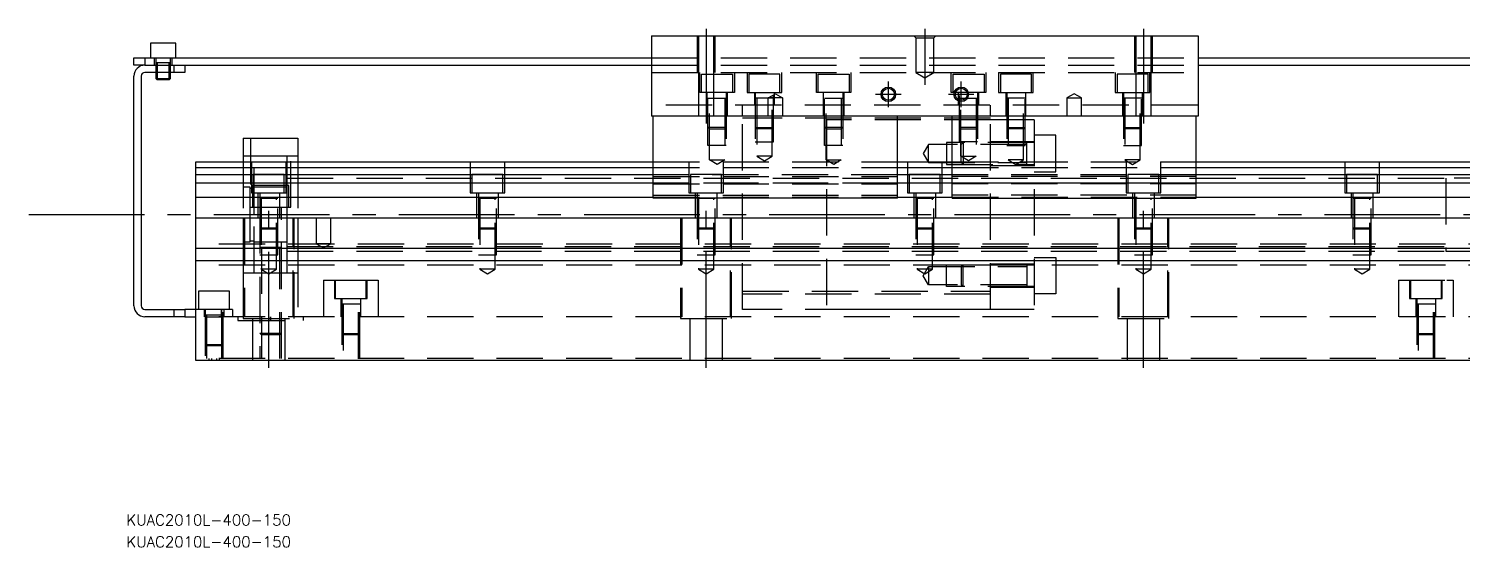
# Model space of a CAD drawing. Extents: x -29 to 639, y -301 to 112.
# Drawn here: x -28.9 to 364.5, y -300.8 to -158.5 of the extents above; entities that cross this region are included whole.
import ezdxf

# ---------------------------------------------------------------- set-up
doc = ezdxf.new("R2010")
doc.units = 0
doc.linetypes.add('CENTER', pattern=[50.8, 31.75, -6.35, 6.35, -6.35])
doc.linetypes.add('DASHED', pattern=[19.05, 12.7, -6.35])
doc.layers.get('0').update_dxf_attribs({"linetype": 'CONTINUOUS'})
doc.layers.add('CENTER', color=1, linetype='CENTER')
doc.styles.get("Standard").update_dxf_attribs({"font": 'txt.shx', "height": 3, "bigfont": 'bigfont.shx'})

# ---------------------------------------------------------------- blocks, each defined once
blk = doc.blocks.new('*U2')
at = {"color": 7, "linetype": 'CONTINUOUS'}
blk.add_text('KUAC2010L-400-150', height=3, dxfattribs=at).set_placement((-2.06, -300.75))
blk = doc.blocks.new('*U3')
at = {"color": 7, "linetype": 'CONTINUOUS'}
blk.add_text('KUAC2010L-400-150', height=3, dxfattribs=at).set_placement((-2.06, -294.75))

msp = doc.modelspace()

# ---------------------------------------------------------------- linework, layer by layer
at = {"color": 7, "linetype": 'CONTINUOUS'}
for p, q in [((142, -160.49), (142, -182.49)), ((142, -160.49), (292, -160.49)), ((292, -160.49), (292, -182.49)), ((11.5, -162.49), (4.5, -162.49)), ((4.5, -162.49), (4.5, -166.49)), ((11.5, -166.49), (11.5, -162.49)), ((0, -168.49), (0, -166.49)), ((0, -166.49), (3, -166.49)), ((3, -168.49), (0, -168.49)), ((3, -166.49), (3, -168.49)), ((3, -166.49), (142, -166.49)), ((3, -168.49), (11, -168.49)), ((3, -168.49), (11, -168.49)), ((11, -168.49), (142, -168.49)), ((11, -170.49), (11, -168.49)), ((14, -168.49), (14, -170.49)), ((292, -166.49), (431, -166.49)), ((292, -168.49), (423, -168.49)), ((0, -234.49), (0, -171.49)), ((2, -171.49), (2, -234.49)), ((11, -170.49), (3, -170.49)), ((6, -170.49002), (6, -172.14)), ((6, -172.14), (10, -172.14)), ((6, -172.14), (6.35, -172.49)), ((6.35, -170.49002), (6.35, -172.49)), ((9.65, -172.49), (6.35, -172.49)), ((9.65, -172.49), (9.65, -170.49002)), ((9.65, -172.49), (10, -172.14)), ((10, -172.14), (10, -170.49002)), ((14, -170.49), (11, -170.49)), ((292, -182.49), (142, -182.49)), ((142.5, -204.99), (142.5, -182.49)), ((209.5, -204.99), (209.5, -182.49)), ((224.5, -204.99), (224.5, -182.49)), ((291.5, -204.99), (291.5, -182.49)), ((30, -188.49), (45, -188.49)), ((30, -188.49), (30, -194.99)), ((45, -188.49), (45, -194.99)), ((17, -194.99), (142.5, -194.99)), ((17, -249.49), (17, -194.99)), ((17, -196.529608), (142.5, -196.529608)), ((209.5, -194.99), (224.5, -194.99)), ((209.5, -196.529608), (224.5, -196.529608)), ((291.5, -194.99), (417, -194.99)), ((291.5, -196.529608), (417, -196.529608)), ((142.5, -198.61154), (17, -198.61154)), ((224.5, -198.61154), (209.5, -198.61154)), ((417, -198.61154), (291.5, -198.61154)), ((142.5, -200.826666), (17, -200.826666)), ((224.5, -200.826666), (209.5, -200.826666)), ((417, -200.826666), (291.5, -200.826666)), ((17, -204.671934), (142.5, -204.671934)), ((209.5, -204.99), (142.5, -204.99)), ((209.5, -204.671934), (224.5, -204.671934)), ((224.5, -204.99), (291.5, -204.99)), ((291.5, -204.671934), (417, -204.671934)), ((417, -210.49), (17, -210.49)), ((417, -218.79), (17, -218.79)), ((417, -222.19), (17, -222.19)), ((3, -235.49), (11, -235.49)), ((11, -237.49), (11, -235.49)), ((11, -235.49), (14, -235.49)), ((14, -235.49), (14, -237.49)), ((17, -235.49), (14, -235.49)), ((11, -237.49), (3, -237.49)), ((14, -237.49), (11, -237.49)), ((14, -237.49), (17, -237.49)), ((417, -249.49), (17, -249.49))]:
    msp.add_line(p, q, dxfattribs=at)
at = {"color": 3, "linetype": 'DASHED'}
for p, q in [((154.500006, -160.49), (154.500006, -170.49)), ((154.9, -160.49), (154.9, -170.49)), ((159.1, -170.49), (159.1, -160.49)), ((159.499994, -170.49), (159.499994, -160.49)), ((214.5, -160.99), (214, -160.49)), ((214.5, -160.99), (214.5, -170.49)), ((214.5, -160.99), (219.5, -160.99)), ((219.5, -160.99), (220, -160.49)), ((219.5, -170.49), (219.5, -160.99)), ((274.500006, -160.49), (274.500006, -170.49)), ((274.9, -160.49), (274.9, -170.49)), ((279.1, -170.49), (279.1, -160.49)), ((279.499994, -170.49), (279.499994, -160.49)), ((5.5, -166.49), (5.5, -168.49)), ((10.000006, -167.89), (5.999994, -167.89)), ((6, -166.49), (6, -170.49)), ((6.000006, -166.49), (6.000006, -170.49)), ((6.35, -167.89), (6.35, -170.49)), ((9.65, -170.49), (9.65, -167.89)), ((9.999994, -170.49), (9.999994, -168.49)), ((10, -170.49), (10, -166.49)), ((10.5, -168.49), (10.5, -166.49)), ((142, -166.49), (292, -166.49)), ((142, -168.49), (292, -168.49)), ((142, -170.49), (292, -170.49)), ((154.9, -170.49), (154.9, -182.49)), ((155.25, -175.99), (155.25, -170.49)), ((155.75, -170.99), (164.25, -170.99)), ((155.75, -175.99), (155.75, -170.99)), ((159.1, -182.49), (159.1, -170.49)), ((164.25, -170.99), (164.25, -175.99)), ((164.75, -170.49), (164.75, -175.99)), ((168.25, -170.49), (168.25, -175.99)), ((177.25, -170.99), (168.75, -170.99)), ((168.75, -170.99), (168.75, -175.99)), ((177.25, -175.99), (177.25, -170.99)), ((177.75, -175.99), (177.75, -170.49)), ((187.25, -175.99), (187.25, -170.49)), ((187.75, -170.99), (196.25, -170.99)), ((187.75, -175.99), (187.75, -170.99)), ((196.25, -170.99), (196.25, -175.99)), ((196.75, -170.49), (196.75, -175.99)), ((219.5, -170.49), (214.5, -170.49)), ((214.5, -170.49), (217, -171.933376)), ((217, -171.933376), (219.5, -170.49)), ((224.25, -175.99), (224.25, -170.49)), ((224.75, -170.99), (233.25, -170.99)), ((224.75, -175.99), (224.75, -170.99)), ((233.25, -170.99), (233.25, -175.99)), ((233.75, -170.49), (233.75, -175.99)), ((237.25, -170.49), (237.25, -175.99)), ((246.25, -170.99), (237.75, -170.99)), ((237.75, -170.99), (237.75, -175.99)), ((246.25, -175.99), (246.25, -170.99)), ((246.75, -175.99), (246.75, -170.49)), ((269.25, -170.49), (269.25, -175.99)), ((278.25, -170.99), (269.75, -170.99)), ((269.75, -170.99), (269.75, -175.99)), ((274.9, -170.49), (274.9, -182.49)), ((278.25, -175.99), (278.25, -170.99)), ((278.75, -175.99), (278.75, -170.49)), ((279.1, -182.49), (279.1, -170.49)), ((164.75, -175.99), (155.25, -175.99)), ((157.25, -182.49), (157.25, -175.99)), ((157.500006, -190.49), (157.500006, -175.99)), ((162.499994, -175.99), (162.499994, -190.49)), ((162.75, -175.99), (162.75, -182.49)), ((168.25, -175.99), (177.75, -175.99)), ((170.25, -175.99), (170.25, -179.49)), ((170.500006, -175.99), (170.500006, -189.49)), ((174, -177.49), (176, -176.3353)), ((175.499994, -189.49), (175.499994, -175.99)), ((175.75, -179.49), (175.75, -175.99)), ((176, -176.3353), (178, -177.49)), ((196.75, -175.99), (187.25, -175.99)), ((189.25, -182.49), (189.25, -175.99)), ((189.500006, -190.49), (189.500006, -175.99)), ((194.499994, -175.99), (194.499994, -190.49)), ((194.75, -175.99), (194.75, -182.49)), ((233.75, -175.99), (224.25, -175.99)), ((226.25, -179.49), (226.25, -175.99)), ((226.500006, -189.49), (226.500006, -175.99)), ((231.499994, -175.99), (231.499994, -189.49)), ((231.75, -175.99), (231.75, -179.49)), ((237.25, -175.99), (246.75, -175.99)), ((239.25, -175.99), (239.25, -182.49)), ((239.500006, -175.99), (239.500006, -190.49)), ((244.499994, -190.49), (244.499994, -175.99)), ((244.75, -182.49), (244.75, -175.99)), ((258, -176.3353), (256, -177.49)), ((260, -177.49), (258, -176.3353)), ((269.25, -175.99), (278.75, -175.99)), ((271.25, -175.99), (271.25, -182.49)), ((271.500006, -175.99), (271.500006, -190.49)), ((276.499994, -190.49), (276.499994, -175.99)), ((276.75, -182.49), (276.75, -175.99)), ((292, -179.49), (142, -179.49)), ((157.499994, -177.59), (162.500006, -177.59)), ((157.9, -194.49), (157.9, -177.59)), ((162.1, -177.59), (162.1, -194.49)), ((167, -182.49), (167, -179.49)), ((175.500006, -177.59), (170.499994, -177.59)), ((175.500006, -177.59), (170.499994, -177.59)), ((170.9, -177.59), (170.9, -193.49)), ((176, -177.49), (174, -177.49)), ((174, -182.49), (174, -177.49)), ((175.1, -193.49), (175.1, -177.59)), ((178, -177.49), (176, -177.49)), ((178, -177.49), (178, -182.49)), ((189.499994, -177.59), (194.500006, -177.59)), ((189.9, -194.49), (189.9, -177.59)), ((194.1, -177.59), (194.1, -194.49)), ((226.499994, -177.59), (231.500006, -177.59)), ((226.499994, -177.59), (231.500006, -177.59)), ((226.9, -193.49), (226.9, -177.59)), ((231.1, -177.59), (231.1, -193.49)), ((235, -182.49), (235, -179.49)), ((244.500006, -177.59), (239.499994, -177.59)), ((239.9, -177.59), (239.9, -194.49)), ((244.1, -194.49), (244.1, -177.59)), ((256, -177.49), (258, -177.49)), ((256, -177.49), (256, -182.49)), ((258, -177.49), (260, -177.49)), ((260, -182.49), (260, -177.49)), ((276.500006, -177.59), (271.499994, -177.59)), ((271.9, -177.59), (271.9, -194.49)), ((276.1, -194.49), (276.1, -177.59)), ((167, -235.49), (167, -182.49)), ((235, -182.99), (167, -182.99)), ((190, -183.49), (190, -235.49)), ((235, -183.49), (190, -183.49)), ((235, -235.49), (235, -182.49)), ((247, -183.49), (235, -183.49)), ((239.9, -183.49), (239.5, -183.49)), ((247, -183.49), (247, -235.49)), ((32, -188.49), (32, -207.49)), ((43, -207.49), (43, -188.49)), ((162.5, -185.59), (157.5, -185.59)), ((157.9, -185.99), (157.5, -185.59)), ((157.9, -185.99), (162.1, -185.99)), ((162.5, -185.59), (162.1, -185.99)), ((170.5, -185.59), (175.5, -185.59)), ((170.5, -185.59), (170.9, -185.99)), ((175.1, -185.99), (170.9, -185.99)), ((175.1, -185.99), (175.5, -185.59)), ((194.5, -185.59), (189.5, -185.59)), ((189.9, -185.99), (189.5, -185.59)), ((189.9, -185.99), (194.1, -185.99)), ((194.5, -185.59), (194.1, -185.99)), ((231.5, -185.59), (226.5, -185.59)), ((226.9, -185.99), (226.5, -185.59)), ((226.9, -185.99), (231.1, -185.99)), ((231.5, -185.59), (231.1, -185.99)), ((239.5, -185.59), (244.5, -185.59)), ((239.5, -185.59), (239.9, -185.99)), ((244.1, -185.99), (239.9, -185.99)), ((244.1, -185.99), (244.5, -185.59)), ((253, -187.74), (247, -187.74)), ((253, -197.74), (253, -187.74)), ((271.5, -185.59), (276.5, -185.59)), ((271.5, -185.59), (271.9, -185.99)), ((276.1, -185.99), (271.9, -185.99)), ((276.1, -185.99), (276.5, -185.59)), ((162.499994, -190.49), (157.500006, -190.49)), ((170.500006, -189.49), (175.499994, -189.49)), ((194.499994, -190.49), (189.500006, -190.49)), ((218, -190.24), (216.556624, -192.74)), ((216.556624, -192.74), (218, -195.24)), ((218, -195.24), (218, -190.24)), ((245, -190.24), (218, -190.24)), ((223, -189.740006), (223, -195.739994)), ((247, -189.740006), (223, -189.740006)), ((231.499994, -189.49), (226.500006, -189.49)), ((227.5, -189.74), (227, -190.24)), ((227, -195.24), (227, -190.24)), ((227.5, -189.74), (227.5, -195.74)), ((247, -189.49), (235, -189.49)), ((239.500006, -190.49), (244.499994, -190.49)), ((245, -195.740006), (245, -189.739994)), ((271.500006, -190.49), (276.499994, -190.49)), ((33, -193.49), (30, -193.49)), ((30, -194.99), (30, -210.49)), ((32.25, -194.99), (32.25, -203.49)), ((33, -209.49), (33, -193.49)), ((42, -193.49), (33, -193.49)), ((41.75, -203.49), (41.75, -194.99)), ((42, -194.99), (42, -193.49)), ((45, -193.49), (42, -193.49)), ((42, -201.49), (42, -194.99)), ((45, -194.99), (45, -210.49)), ((92.25, -194.99), (92.25, -203.49)), ((101.75, -203.49), (101.75, -194.99)), ((142.5, -194.99), (209.5, -194.99)), ((142.5, -196.529608), (209.5, -196.529608)), ((152.25, -194.99), (152.25, -203.49)), ((157.9, -194.49), (162.1, -194.49)), ((160, -195.702436), (157.9, -194.49)), ((162.1, -194.49), (160, -195.702436)), ((161.75, -203.49), (161.75, -194.99)), ((175.1, -193.49), (170.9, -193.49)), ((170.9, -193.49), (173, -194.702436)), ((173, -194.702436), (175.1, -193.49)), ((189.9, -194.49), (194.1, -194.49)), ((192, -195.702436), (189.9, -194.49)), ((194.1, -194.49), (192, -195.702436)), ((212.25, -194.99), (212.25, -203.49)), ((218, -195.24), (245, -195.24)), ((221.75, -203.49), (221.75, -194.99)), ((223, -195.739994), (247, -195.739994)), ((224.5, -194.99), (291.5, -194.99)), ((224.5, -196.529608), (291.5, -196.529608)), ((226.9, -193.49), (231.1, -193.49)), ((229, -194.702436), (226.9, -193.49)), ((227, -195.24), (227.5, -195.74)), ((231.1, -193.49), (229, -194.702436)), ((235, -195.99), (247, -195.99)), ((244.1, -194.49), (239.9, -194.49)), ((239.9, -194.49), (242, -195.702436)), ((242, -195.702436), (244.1, -194.49)), ((276.1, -194.49), (271.9, -194.49)), ((271.9, -194.49), (274, -195.702436)), ((272.25, -194.99), (272.25, -203.49)), ((274, -195.702436), (276.1, -194.49)), ((281.75, -203.49), (281.75, -194.99)), ((332.25, -194.99), (332.25, -203.49)), ((341.75, -203.49), (341.75, -194.99)), ((41.25, -198.49), (32.75, -198.49)), ((32.75, -198.49), (32.75, -203.49)), ((41.25, -203.49), (41.25, -198.49)), ((42, -199.489994), (360, -199.489994)), ((101.25, -198.49), (92.75, -198.49)), ((92.75, -198.49), (92.75, -203.49)), ((101.25, -203.49), (101.25, -198.49)), ((209.5, -198.61154), (142.5, -198.61154)), ((142.5, -199.01668), (209.5, -199.01668)), ((161.25, -198.49), (152.75, -198.49)), ((152.75, -198.49), (152.75, -203.49)), ((161.25, -203.49), (161.25, -198.49)), ((221.25, -198.49), (212.75, -198.49)), ((212.75, -198.49), (212.75, -203.49)), ((221.25, -203.49), (221.25, -198.49)), ((291.5, -198.61154), (224.5, -198.61154)), ((291.5, -199.01668), (224.5, -199.01668)), ((247, -197.74), (253, -197.74)), ((281.25, -198.49), (272.75, -198.49)), ((272.75, -198.49), (272.75, -203.49)), ((281.25, -203.49), (281.25, -198.49)), ((341.25, -198.49), (332.75, -198.49)), ((332.75, -198.49), (332.75, -203.49)), ((341.25, -203.49), (341.25, -198.49)), ((360, -199.49), (359.995, -199.49)), ((360, -199.489994), (360, -219.49)), ((375, -199.49), (360, -199.49)), ((360.005, -199.49), (360, -199.49)), ((360, -199.490502), (360, -199.49)), ((31.85, -201.99), (30, -201.99)), ((31.85, -209.49), (31.85, -201.99)), ((33, -202.34), (31.85, -202.34)), ((32.25, -203.49), (41.75, -203.49)), ((41.25, -201.49), (32.5, -201.49)), ((32.5, -201.49), (32.5, -207.49)), ((41.25, -201.99), (33, -201.99)), ((34, -203.49), (34, -210.49)), ((34.500006, -203.49), (34.500006, -220.49)), ((39.499994, -220.49), (39.499994, -203.49)), ((40, -210.49), (40, -203.49)), ((42.5, -201.49), (41.25, -201.49)), ((42, -201.99), (41.25, -201.99)), ((42, -200.739994), (360, -200.739994)), ((42, -207.49), (42, -201.49)), ((42.5, -207.49), (42.5, -201.49)), ((92.25, -203.49), (101.75, -203.49)), ((94, -203.49), (94, -210.49)), ((94.500006, -203.49), (94.500006, -220.49)), ((99.499994, -220.49), (99.499994, -203.49)), ((100, -210.49), (100, -203.49)), ((209.5, -200.826666), (142.5, -200.826666)), ((142.5, -201.07), (209.5, -201.07)), ((142.5, -204.167372), (209.5, -204.167372)), ((152.25, -203.49), (161.75, -203.49)), ((154, -203.49), (154, -210.49)), ((154.500006, -203.49), (154.500006, -220.49)), ((159.499994, -220.49), (159.499994, -203.49)), ((160, -210.49), (160, -203.49)), ((212.25, -203.49), (221.75, -203.49)), ((214, -203.49), (214, -210.49)), ((214.500006, -203.49), (214.500006, -220.49)), ((219.499994, -220.49), (219.499994, -203.49)), ((220, -210.49), (220, -203.49)), ((291.5, -200.826666), (224.5, -200.826666)), ((291.5, -201.07), (224.5, -201.07)), ((291.5, -204.167372), (224.5, -204.167372)), ((272.25, -203.49), (281.75, -203.49)), ((274, -203.49), (274, -210.49)), ((274.500006, -203.49), (274.500006, -220.49)), ((279.499994, -220.49), (279.499994, -203.49)), ((280, -210.49), (280, -203.49)), ((332.25, -203.49), (341.75, -203.49)), ((334, -203.49), (334, -210.49)), ((334.500006, -203.49), (334.500006, -220.49)), ((339.499994, -220.49), (339.499994, -203.49)), ((340, -210.49), (340, -203.49)), ((32, -207.49), (43, -207.49)), ((39.500006, -205.09), (34.499994, -205.09)), ((34.500006, -207.49), (34.500006, -248.99)), ((34.9, -205.09), (34.9, -224.49)), ((39.1, -224.49), (39.1, -205.09)), ((40.499994, -248.99), (40.499994, -207.49)), ((42, -209.49), (42, -207.49)), ((99.500006, -205.09), (94.499994, -205.09)), ((94.9, -205.09), (94.9, -224.49)), ((99.1, -224.49), (99.1, -205.09)), ((142.5, -204.671934), (209.5, -204.671934)), ((159.500006, -205.09), (154.499994, -205.09)), ((154.9, -205.09), (154.9, -224.49)), ((159.1, -224.49), (159.1, -205.09)), ((219.500006, -205.09), (214.499994, -205.09)), ((214.9, -205.09), (214.9, -224.49)), ((219.1, -224.49), (219.1, -205.09)), ((224.5, -204.671934), (291.5, -204.671934)), ((279.500006, -205.09), (274.499994, -205.09)), ((274.9, -205.09), (274.9, -224.49)), ((279.1, -224.49), (279.1, -205.09)), ((339.500006, -205.09), (334.499994, -205.09)), ((334.9, -205.09), (334.9, -224.49)), ((339.1, -224.49), (339.1, -205.09)), ((30, -210.49), (30, -218.79)), ((30, -210.49), (30, -237.99)), ((30.291796, -210.49), (30.291796, -237.49)), ((31.85, -216.99), (31.85, -209.49)), ((33, -225.49), (33, -209.49)), ((42, -210.49), (42, -209.49)), ((42, -218.79), (42, -210.49)), ((43.708204, -237.49), (43.708204, -210.49)), ((44, -237.99), (44, -210.49)), ((45, -210.49), (45, -218.79)), ((50, -210.49), (50, -217.49)), ((54, -217.49), (54, -210.49)), ((150, -210.49), (150, -237.99)), ((150.291796, -210.49), (150.291796, -237.49)), ((163.708204, -237.49), (163.708204, -210.49)), ((164, -237.99), (164, -210.49)), ((270, -210.49), (270, -237.99)), ((270.291796, -210.49), (270.291796, -237.49)), ((283.708204, -237.49), (283.708204, -210.49)), ((284, -237.99), (284, -210.49)), ((34.5, -213.09), (39.5, -213.09)), ((34.5, -213.09), (34.9, -213.49)), ((39.1, -213.49), (34.9, -213.49)), ((39.1, -213.49), (39.5, -213.09)), ((94.5, -213.09), (99.5, -213.09)), ((94.5, -213.09), (94.9, -213.49)), ((99.1, -213.49), (94.9, -213.49)), ((99.1, -213.49), (99.5, -213.09)), ((154.5, -213.09), (159.5, -213.09)), ((154.5, -213.09), (154.9, -213.49)), ((159.1, -213.49), (154.9, -213.49)), ((159.1, -213.49), (159.5, -213.09)), ((214.5, -213.09), (219.5, -213.09)), ((214.5, -213.09), (214.9, -213.49)), ((219.1, -213.49), (214.9, -213.49)), ((219.1, -213.49), (219.5, -213.09)), ((274.5, -213.09), (279.5, -213.09)), ((274.5, -213.09), (274.9, -213.49)), ((279.1, -213.49), (274.9, -213.49)), ((279.1, -213.49), (279.5, -213.09)), ((334.5, -213.09), (339.5, -213.09)), ((334.5, -213.09), (334.9, -213.49)), ((339.1, -213.49), (334.9, -213.49)), ((339.1, -213.49), (339.5, -213.09)), ((417, -217.64), (17, -217.64)), ((30, -216.99), (31.85, -216.99)), ((30, -218.79), (30, -222.19)), ((31.85, -216.64), (33, -216.64)), ((33, -216.99), (40.5, -216.99)), ((40.500006, -218.49), (34.499994, -218.49)), ((35, -218.49), (35, -248.99)), ((40, -248.99), (40, -218.49)), ((40.5, -216.99), (42, -216.99)), ((42, -218.24), (360, -218.24)), ((42, -222.19), (42, -218.79)), ((42, -219.49), (360, -219.49)), ((45, -218.79), (45, -222.19)), ((54, -217.49), (50, -217.49)), ((50, -217.49), (52, -218.6447)), ((52, -218.6447), (54, -217.49)), ((359.995, -219.49), (360, -219.49)), ((360, -219.49), (360.291796, -219.49)), ((360, -219.49), (360.005, -219.49)), ((360.291796, -219.49), (375, -219.49)), ((417, -223.34), (17, -223.34)), ((30, -222.19), (30, -238.49)), ((34.500006, -220.49), (39.499994, -220.49)), ((42, -225.49), (42, -222.19)), ((45, -222.19), (45, -238.49)), ((94.500006, -220.49), (99.499994, -220.49)), ((154.500006, -220.49), (159.499994, -220.49)), ((214.500006, -220.49), (219.499994, -220.49)), ((216.556624, -226.24), (218, -223.74)), ((218, -223.74), (218, -228.74)), ((218, -223.74), (245, -223.74)), ((223, -229.239994), (223, -223.240006)), ((223, -223.240006), (247, -223.240006)), ((227, -223.74), (227.5, -223.24)), ((227, -223.74), (227, -228.74)), ((227.5, -229.24), (227.5, -223.24)), ((235, -222.99), (247, -222.99)), ((245, -223.239994), (245, -229.240006)), ((247, -221.24), (253, -221.24)), ((253, -221.24), (253, -231.24)), ((274.500006, -220.49), (279.499994, -220.49)), ((334.500006, -220.49), (339.499994, -220.49)), ((30, -225.49), (33, -225.49)), ((33, -225.49), (40.5, -225.49)), ((39.1, -224.49), (34.9, -224.49)), ((34.9, -224.49), (37, -225.702436)), ((37, -225.702436), (39.1, -224.49)), ((40.5, -225.49), (42, -225.49)), ((42, -225.49), (45, -225.49)), ((52, -227.49), (52, -237.49)), ((52, -227.49), (60.291796, -227.49)), ((55, -227.49), (55, -232.49)), ((55.25, -227.49), (55.25, -232.49)), ((60.291796, -227.49), (67, -227.49)), ((63.75, -232.49), (63.75, -227.49)), ((64, -232.49), (64, -227.49)), ((67, -227.49), (67, -237.49)), ((99.1, -224.49), (94.9, -224.49)), ((94.9, -224.49), (97, -225.702436)), ((97, -225.702436), (99.1, -224.49)), ((159.1, -224.49), (154.9, -224.49)), ((154.9, -224.49), (157, -225.702436)), ((157, -225.702436), (159.1, -224.49)), ((219.1, -224.49), (214.9, -224.49)), ((214.9, -224.49), (217, -225.702436)), ((218, -228.74), (216.556624, -226.24)), ((217, -225.702436), (219.1, -224.49)), ((279.1, -224.49), (274.9, -224.49)), ((274.9, -224.49), (277, -225.702436)), ((277, -225.702436), (279.1, -224.49)), ((339.1, -224.49), (334.9, -224.49)), ((334.9, -224.49), (337, -225.702436)), ((337, -225.702436), (339.1, -224.49)), ((347, -227.49), (347, -237.49)), ((347, -227.49), (360.291796, -227.49)), ((350, -227.49), (350, -232.49)), ((350.25, -227.49), (350.25, -232.49)), ((358.75, -232.49), (358.75, -227.49)), ((359, -232.49), (359, -227.49)), ((360.291796, -227.49), (362, -227.49)), ((362, -227.49), (362, -237.49)), ((26.25, -230.49), (17.75, -230.49)), ((17.75, -230.49), (17.75, -235.49)), ((26.25, -235.49), (26.25, -230.49)), ((167, -230.49), (235, -230.49)), ((235, -231.336052), (167, -231.336052)), ((245, -228.74), (218, -228.74)), ((247, -229.239994), (223, -229.239994)), ((227.5, -229.24), (227, -228.74)), ((247, -229.49), (235, -229.49)), ((253, -231.24), (247, -231.24)), ((27, -235.49), (17, -235.49)), ((19.25, -235.49), (19.25, -237.49)), ((19.500006, -235.49), (19.500006, -248.99)), ((24, -237.49), (24, -235.49)), ((24, -235.49), (24, -237.49)), ((24.499994, -248.99), (24.499994, -235.49)), ((24.75, -237.49), (24.75, -235.49)), ((27, -235.49), (27, -237.49)), ((55, -232.49), (64, -232.49)), ((56.75, -232.49), (56.75, -237.49)), ((62.000006, -234.09), (56.999994, -234.09)), ((57.000006, -232.49), (57.000006, -248.99)), ((57.4, -234.09), (57.4, -248.99)), ((61.6, -248.99), (61.6, -234.09)), ((61.999994, -248.99), (61.999994, -232.49)), ((62.25, -237.49), (62.25, -232.49)), ((235, -235.49), (167, -235.49)), ((247, -235.49), (190, -235.49)), ((350, -232.49), (359, -232.49)), ((351.75, -232.49), (351.75, -237.49)), ((357.000006, -234.09), (351.999994, -234.09)), ((352.000006, -232.49), (352.000006, -248.99)), ((352.4, -234.09), (352.4, -248.99)), ((356.6, -248.99), (356.6, -234.09)), ((356.999994, -248.99), (356.999994, -232.49)), ((357.25, -237.49), (357.25, -232.49)), ((417, -237.49), (17, -237.49)), ((24.499994, -237.09), (19.500006, -237.09)), ((19.9, -237.09), (19.9, -248.99)), ((19.9, -237.49), (24.1, -237.49)), ((24.1, -248.99), (24.1, -237.09)), ((28.5, -237.49), (28.5, -238.49)), ((28.5, -238.49), (46.5, -238.49)), ((30, -237.99), (44, -237.99)), ((32.5, -237.99), (32.5, -249.49)), ((37.5, -237.49), (37.5, -238.49)), ((37.5, -238.49), (37.5, -237.49)), ((41.5, -249.49), (41.5, -237.99)), ((46.5, -238.49), (46.5, -237.49)), ((150, -237.99), (164, -237.99)), ((152.5, -237.99), (152.5, -249.49)), ((161.5, -249.49), (161.5, -237.99)), ((270, -237.99), (284, -237.99)), ((272.5, -237.99), (272.5, -249.49)), ((281.5, -249.49), (281.5, -237.99)), ((34.5, -241.99), (40.5, -241.99)), ((34.5, -241.99), (35, -242.49)), ((40, -242.49), (35, -242.49)), ((40, -242.49), (40.5, -241.99)), ((57, -242.09), (62, -242.09)), ((57, -242.09), (57.4, -242.49)), ((61.6, -242.49), (57.4, -242.49)), ((61.6, -242.49), (62, -242.09)), ((352, -242.09), (357, -242.09)), ((352, -242.09), (352.4, -242.49)), ((356.6, -242.49), (352.4, -242.49)), ((356.6, -242.49), (357, -242.09)), ((19.5, -245.09), (24.5, -245.09)), ((19.5, -245.09), (19.9, -245.49)), ((24.1, -245.49), (19.9, -245.49)), ((24.1, -245.49), (24.5, -245.09)), ((417, -248.99), (17, -248.99)), ((20.500008, -248.99), (20.500008, -249.49)), ((21.359688, -249.49), (21.359688, -248.99)), ((22.640312, -248.99), (22.640312, -249.49)), ((23.499992, -249.49), (23.499992, -248.99))]:
    msp.add_line(p, q, dxfattribs=at)
at = {"color": 3, "linetype": 'CONTINUOUS'}
for centre in [(207, -176.49), (227, -176.49)]:
    msp.add_circle(centre, 2, dxfattribs=at)
at = {"color": 7, "linetype": 'CONTINUOUS'}
for centre in [(207, -176.49), (227, -176.49)]:
    msp.add_circle(centre, 1.65, dxfattribs=at)
for centre, radius, start, end in [((3, -171.49), 3, 90, 180), ((3, -171.49), 1, 90, 180), ((3, -234.49), 3, 180, 270), ((3, -234.49), 1, 180, 270)]:
    msp.add_arc(centre, radius, start, end, dxfattribs=at)
at = {"layer": 'CENTER', "color": 1, "linetype": 'CENTER'}
for p, q in [((157, -158.49), (157, -184.49)), ((217, -158.49), (217, -173.933376)), ((277, -158.49), (277, -184.49)), ((207, -179.99), (207, -172.99)), ((227, -179.99), (227, -172.99)), ((203.5, -176.49), (210.5, -176.49)), ((223.5, -176.49), (230.5, -176.49)), ((37, -251.49), (37, -208.49)), ((157, -251.49), (157, -208.49)), ((277, -251.49), (277, -208.49)), ((-28.891336, -209.49), (496.707811, -209.49))]:
    msp.add_line(p, q, dxfattribs=at)

# ---------------------------------------------------------------- block references
at = {"color": 7, "linetype": 'CONTINUOUS'}
for name in ['*U3', '*U2']:
    msp.add_blockref(name, (0, 0), dxfattribs=at)

doc.saveas('drawing.dxf')
